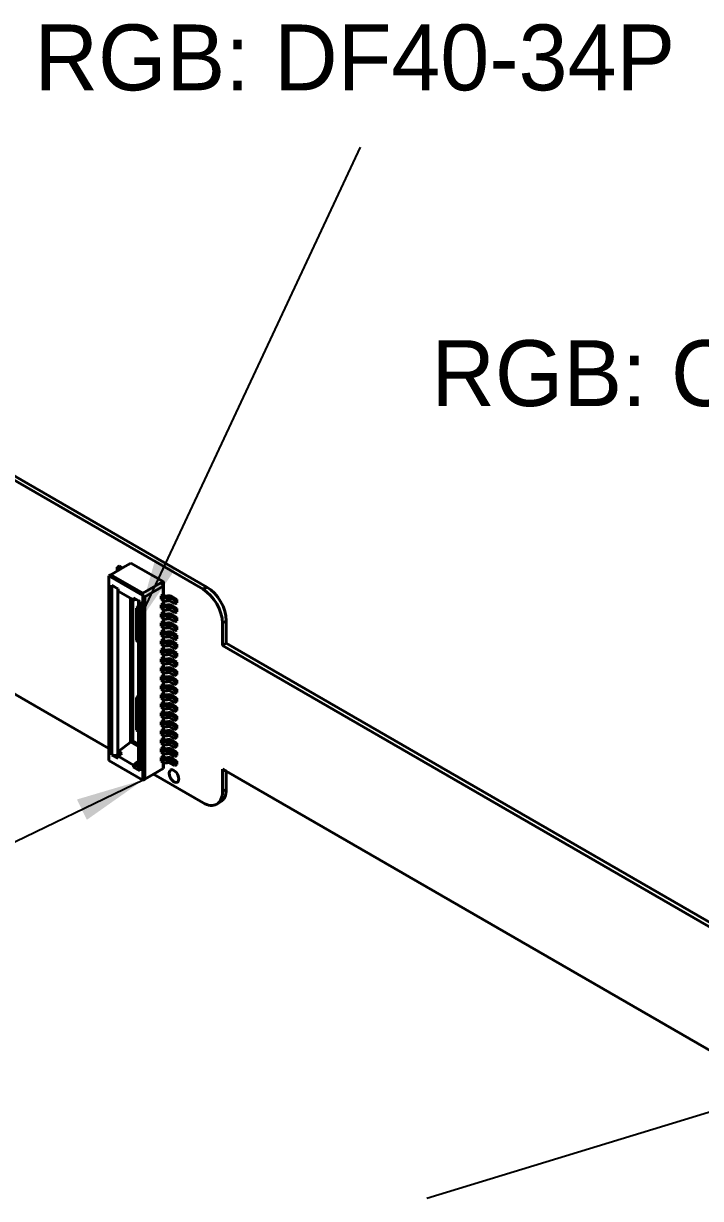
# Model space of a CAD drawing. Header units: millimetres. Extents: x 15 to 292, y 5 to 205.
# Drawn here: x 82.42 to 107.03, y 33.6 to 76.29 of the extents above; entities that cross this region are included whole.
import ezdxf

# ---------------------------------------------------------------- set-up
doc = ezdxf.new("R2010")
doc.units = ezdxf.units.MM
doc.layers.add('Annotations', color=7, linetype='Continuous')
doc.layers.add('Geometries', color=7, linetype='Continuous')
doc.dimstyles.new('ISO-25', dxfattribs={"dimtxt": 2.5, "dimasz": 2.5, "dimexe": 1.25, "dimexo": 0.625, "dimtad": 1, "dimtxsty": 'Standard', "dimcen": 2.5, "dimadec": 0, "dimazin": 0, "dimtfac": 1, "dimtmove": 0, "dimatfit": 3, "dimfxl": 1, "dimarcsym": 0})

msp = doc.modelspace()

# ---------------------------------------------------------------- linework, layer by layer
at = {"layer": 'Geometries', "linetype": 'Continuous', "lineweight": 40}
for p, q in [((76.217, 63.081), (88.945, 55.733)), ((76.217, 63.081), (88.945, 55.733)), ((76.358, 63.163), (89.086, 55.814)), ((76.358, 63.163), (89.086, 55.814)), ((85.842, 56.406), (85.591, 56.261)), ((85.895, 56.58), (85.824, 56.539)), ((85.824, 56.416), (85.824, 56.539)), ((85.824, 56.539), (85.948, 56.467)), ((85.842, 56.406), (85.824, 56.416)), ((85.948, 56.467), (85.842, 56.406)), ((86.019, 56.508), (85.895, 56.58)), ((86.019, 56.508), (85.948, 56.467)), ((86.326, 56.686), (86.019, 56.508)), ((86.326, 56.686), (87.493, 56.012)), ((85.591, 56.261), (85.52, 56.22)), ((85.52, 56.22), (85.52, 49.953)), ((85.52, 56.22), (86.758, 55.506)), ((86.758, 55.588), (85.591, 56.261)), ((87.493, 56.012), (86.758, 55.588)), ((87.437, 55.947), (87.507, 55.988)), ((87.493, 55.849), (87.437, 55.947)), ((87.507, 55.988), (87.493, 56.012)), ((87.507, 55.526), (87.507, 55.988)), ((85.633, 55.877), (85.633, 49.721)), ((85.633, 55.877), (85.846, 55.755)), ((85.846, 55.755), (85.846, 49.721)), ((85.846, 55.755), (85.856, 55.749)), ((85.856, 55.667), (85.856, 55.749)), ((85.856, 55.667), (86.305, 55.408)), ((86.758, 55.588), (86.758, 55.506)), ((86.828, 55.465), (87.493, 55.849)), ((87.493, 55.535), (87.422, 55.494)), ((87.493, 55.849), (87.493, 55.535)), ((87.493, 55.535), (87.507, 55.526)), ((87.507, 55.526), (87.564, 55.494)), ((88.945, 55.733), (89.086, 55.814)), ((88.945, 55.733), (89.086, 55.814)), ((76.358, 55.243), (85.52, 49.953)), ((76.358, 55.243), (85.52, 49.953)), ((86.305, 55.408), (86.305, 50.182)), ((86.305, 55.408), (86.39, 55.359)), ((86.39, 55.359), (86.39, 50.232)), ((86.39, 55.359), (86.422, 55.341)), ((86.422, 55.422), (86.422, 55.341)), ((86.422, 55.422), (86.507, 55.373)), ((86.507, 55.373), (86.422, 55.341)), ((86.507, 55.373), (86.601, 55.319)), ((86.599, 55.081), (86.528, 55.04)), ((86.581, 55.073), (86.581, 55.097)), ((86.601, 55.319), (86.645, 55.294)), ((86.601, 55.319), (86.601, 55.142)), ((86.601, 55.142), (86.601, 55.082)), ((86.601, 55.082), (86.601, 55.081)), ((86.601, 55.081), (86.601, 54.992)), ((86.645, 49.137), (86.645, 55.294)), ((86.758, 55.506), (86.758, 48.794)), ((86.758, 55.506), (86.828, 55.465)), ((86.828, 48.835), (86.828, 55.465)), ((87.493, 55.453), (87.422, 55.494)), ((87.422, 55.371), (87.422, 55.494)), ((87.422, 55.371), (87.493, 55.33)), ((87.493, 55.208), (87.422, 55.167)), ((87.493, 55.126), (87.422, 55.167)), ((87.422, 55.045), (87.422, 55.167)), ((87.493, 55.453), (87.493, 55.33)), ((87.493, 55.33), (87.493, 55.208)), ((87.493, 55.208), (87.507, 55.2)), ((87.493, 55.126), (87.493, 55.004)), ((87.507, 55.2), (87.507, 55.323)), ((87.507, 55.2), (87.564, 55.167)), ((87.614, 55.487), (87.662, 55.495)), ((87.614, 55.16), (87.662, 55.168)), ((87.691, 55.44), (87.643, 55.431)), ((87.643, 55.431), (87.643, 55.309)), ((87.643, 55.309), (87.691, 55.317)), ((87.691, 55.113), (87.643, 55.105)), ((87.643, 55.105), (87.643, 54.982)), ((87.691, 55.44), (87.691, 55.317)), ((87.691, 55.113), (87.691, 54.991)), ((87.741, 55.432), (87.741, 55.31)), ((87.924, 55.326), (87.741, 55.432)), ((87.741, 55.31), (87.924, 55.204)), ((87.741, 55.106), (87.741, 54.983)), ((87.924, 55), (87.741, 55.106)), ((87.811, 55.473), (87.995, 55.367)), ((87.811, 55.147), (87.995, 55.041)), ((87.995, 55.367), (87.924, 55.326)), ((87.924, 55.204), (87.924, 55.326)), ((87.924, 55.204), (87.995, 55.245)), ((87.995, 55.367), (87.995, 55.245)), ((86.581, 55.073), (86.528, 55.042)), ((86.528, 55.04), (86.528, 55.042)), ((86.528, 55.019), (86.528, 55.04)), ((86.528, 54.947), (86.528, 55.019)), ((86.528, 54.947), (86.528, 53.868)), ((86.591, 55.079), (86.581, 55.073)), ((86.601, 54.992), (86.601, 54.908)), ((86.601, 54.908), (86.601, 53.824)), ((87.422, 55.045), (87.493, 55.004)), ((87.493, 54.881), (87.422, 54.841)), ((87.493, 54.8), (87.422, 54.841)), ((87.422, 54.718), (87.422, 54.841)), ((87.422, 54.718), (87.493, 54.677)), ((87.493, 55.004), (87.493, 54.881)), ((87.493, 54.881), (87.507, 54.873)), ((87.493, 54.8), (87.493, 54.677)), ((87.493, 54.677), (87.493, 54.555)), ((87.507, 54.873), (87.507, 54.997)), ((87.507, 54.873), (87.564, 54.841)), ((87.507, 54.547), (87.507, 54.67)), ((87.614, 54.833), (87.662, 54.842)), ((87.643, 54.982), (87.691, 54.991)), ((87.691, 54.786), (87.643, 54.778)), ((87.643, 54.778), (87.643, 54.656)), ((87.643, 54.656), (87.691, 54.664)), ((87.691, 54.786), (87.691, 54.664)), ((87.741, 54.983), (87.924, 54.877)), ((87.741, 54.779), (87.741, 54.657)), ((87.924, 54.673), (87.741, 54.779)), ((87.741, 54.657), (87.924, 54.551)), ((87.811, 54.82), (87.995, 54.714)), ((87.995, 55.041), (87.924, 55)), ((87.924, 54.877), (87.924, 55)), ((87.924, 54.877), (87.995, 54.918)), ((87.995, 54.714), (87.924, 54.673)), ((87.924, 54.551), (87.924, 54.673)), ((87.995, 55.041), (87.995, 54.918)), ((87.995, 54.714), (87.995, 54.591)), ((87.493, 54.555), (87.422, 54.514)), ((87.493, 54.473), (87.422, 54.514)), ((87.422, 54.391), (87.422, 54.514)), ((87.422, 54.391), (87.493, 54.351)), ((87.493, 54.228), (87.422, 54.187)), ((87.493, 54.555), (87.507, 54.547)), ((87.493, 54.473), (87.493, 54.351)), ((87.493, 54.351), (87.493, 54.228)), ((87.493, 54.228), (87.507, 54.22)), ((87.507, 54.547), (87.564, 54.514)), ((87.507, 54.22), (87.507, 54.343)), ((87.614, 54.507), (87.662, 54.515)), ((87.691, 54.46), (87.643, 54.451)), ((87.643, 54.451), (87.643, 54.329)), ((87.643, 54.329), (87.691, 54.337)), ((87.691, 54.46), (87.691, 54.337)), ((87.741, 54.453), (87.741, 54.33)), ((87.924, 54.347), (87.741, 54.453)), ((87.741, 54.33), (87.924, 54.224)), ((87.811, 54.493), (87.995, 54.387)), ((87.924, 54.551), (87.995, 54.591)), ((87.995, 54.387), (87.924, 54.347)), ((87.924, 54.224), (87.924, 54.347)), ((87.924, 54.224), (87.995, 54.265)), ((87.995, 54.387), (87.995, 54.265)), ((89.793, 54.589), (89.652, 54.508)), ((89.793, 54.589), (89.652, 54.508)), ((89.652, 53.691), (89.652, 54.508)), ((89.652, 53.691), (89.652, 54.508)), ((89.793, 54.589), (89.793, 53.773)), ((89.793, 54.589), (89.793, 53.773)), ((86.57, 53.838), (86.601, 53.821)), ((86.601, 53.824), (86.601, 53.821)), ((86.601, 53.821), (86.601, 51.888)), ((87.493, 54.146), (87.422, 54.187)), ((87.422, 54.065), (87.422, 54.187)), ((87.422, 54.065), (87.493, 54.024)), ((87.493, 53.902), (87.422, 53.861)), ((87.422, 53.738), (87.422, 53.861)), ((87.493, 53.82), (87.422, 53.861)), ((87.493, 54.146), (87.493, 54.024)), ((87.493, 54.024), (87.493, 53.902)), ((87.493, 53.902), (87.507, 53.893)), ((87.493, 53.82), (87.493, 53.697)), ((87.507, 54.22), (87.564, 54.187)), ((87.507, 53.893), (87.507, 54.017)), ((87.507, 53.893), (87.564, 53.861)), ((87.614, 54.18), (87.662, 54.189)), ((87.614, 53.854), (87.662, 53.862)), ((87.691, 54.133), (87.643, 54.125)), ((87.643, 54.125), (87.643, 54.002)), ((87.643, 54.002), (87.691, 54.011)), ((87.691, 53.807), (87.643, 53.798)), ((87.691, 54.133), (87.691, 54.011)), ((87.691, 53.807), (87.691, 53.684)), ((87.741, 54.126), (87.741, 54.004)), ((87.924, 54.02), (87.741, 54.126)), ((87.741, 54.004), (87.924, 53.897)), ((87.741, 53.799), (87.741, 53.677)), ((87.924, 53.693), (87.741, 53.799)), ((87.811, 54.167), (87.995, 54.061)), ((87.811, 53.84), (87.995, 53.734)), ((87.995, 54.061), (87.924, 54.02)), ((87.924, 53.897), (87.924, 54.02)), ((87.924, 53.897), (87.995, 53.938)), ((87.995, 54.061), (87.995, 53.938)), ((87.422, 53.738), (87.493, 53.697)), ((87.493, 53.575), (87.422, 53.534)), ((87.422, 53.412), (87.422, 53.534)), ((87.493, 53.493), (87.422, 53.534)), ((87.422, 53.412), (87.493, 53.371)), ((87.493, 53.697), (87.493, 53.575)), ((87.493, 53.575), (87.507, 53.567)), ((87.493, 53.493), (87.493, 53.371)), ((87.507, 53.567), (87.507, 53.69)), ((87.507, 53.567), (87.564, 53.534)), ((87.614, 53.527), (87.662, 53.535)), ((87.643, 53.798), (87.643, 53.676)), ((87.643, 53.676), (87.691, 53.684)), ((87.691, 53.48), (87.643, 53.472)), ((87.643, 53.472), (87.643, 53.349)), ((87.691, 53.48), (87.691, 53.358)), ((87.741, 53.677), (87.924, 53.571)), ((87.741, 53.473), (87.741, 53.35)), ((87.924, 53.367), (87.741, 53.473)), ((87.811, 53.514), (87.995, 53.408)), ((87.995, 53.734), (87.924, 53.693)), ((87.924, 53.571), (87.924, 53.693)), ((87.924, 53.571), (87.995, 53.612)), ((87.995, 53.408), (87.924, 53.367)), ((87.995, 53.734), (87.995, 53.612)), ((87.995, 53.408), (87.995, 53.285)), ((89.652, 53.691), (89.793, 53.773)), ((89.652, 53.691), (89.793, 53.773)), ((118.29, 37.157), (89.652, 53.691)), ((118.29, 37.157), (89.652, 53.691)), ((89.793, 53.773), (118.431, 37.239)), ((89.793, 53.773), (118.431, 37.239)), ((87.493, 53.248), (87.422, 53.208)), ((87.493, 53.167), (87.422, 53.208)), ((87.422, 53.085), (87.422, 53.208)), ((87.422, 53.085), (87.493, 53.044)), ((87.493, 53.371), (87.493, 53.248)), ((87.493, 53.248), (87.507, 53.24)), ((87.493, 53.167), (87.493, 53.044)), ((87.493, 53.044), (87.493, 52.922)), ((87.507, 53.24), (87.507, 53.364)), ((87.507, 53.24), (87.564, 53.208)), ((87.507, 52.914), (87.507, 53.037)), ((87.614, 53.2), (87.662, 53.209)), ((87.643, 53.349), (87.691, 53.358)), ((87.691, 53.153), (87.643, 53.145)), ((87.643, 53.145), (87.643, 53.023)), ((87.643, 53.023), (87.691, 53.031)), ((87.691, 53.153), (87.691, 53.031)), ((87.741, 53.35), (87.924, 53.244)), ((87.741, 53.146), (87.741, 53.024)), ((87.924, 53.04), (87.741, 53.146)), ((87.741, 53.024), (87.924, 52.918)), ((87.811, 53.187), (87.995, 53.081)), ((87.924, 53.244), (87.924, 53.367)), ((87.924, 53.244), (87.995, 53.285)), ((87.995, 53.081), (87.924, 53.04)), ((87.924, 52.918), (87.924, 53.04)), ((87.924, 52.918), (87.995, 52.958)), ((87.995, 53.081), (87.995, 52.958)), ((87.493, 52.922), (87.422, 52.881)), ((87.493, 52.84), (87.422, 52.881)), ((87.422, 52.758), (87.422, 52.881)), ((87.422, 52.758), (87.493, 52.718)), ((87.493, 52.595), (87.422, 52.554)), ((87.493, 52.513), (87.422, 52.554)), ((87.422, 52.432), (87.422, 52.554)), ((87.493, 52.922), (87.507, 52.914)), ((87.493, 52.84), (87.493, 52.718)), ((87.493, 52.718), (87.493, 52.595)), ((87.493, 52.595), (87.507, 52.587)), ((87.507, 52.914), (87.564, 52.881)), ((87.507, 52.587), (87.507, 52.71)), ((87.507, 52.587), (87.564, 52.554)), ((87.614, 52.874), (87.662, 52.882)), ((87.614, 52.547), (87.662, 52.556)), ((87.691, 52.827), (87.643, 52.818)), ((87.643, 52.818), (87.643, 52.696)), ((87.643, 52.696), (87.691, 52.704)), ((87.691, 52.827), (87.691, 52.704)), ((87.741, 52.82), (87.741, 52.697)), ((87.924, 52.714), (87.741, 52.82)), ((87.741, 52.697), (87.924, 52.591)), ((87.811, 52.861), (87.995, 52.754)), ((87.811, 52.534), (87.995, 52.428)), ((87.995, 52.754), (87.924, 52.714)), ((87.924, 52.591), (87.924, 52.714)), ((87.924, 52.591), (87.995, 52.632)), ((87.995, 52.754), (87.995, 52.632)), ((87.422, 52.432), (87.493, 52.391)), ((87.493, 52.269), (87.422, 52.228)), ((87.493, 52.187), (87.422, 52.228)), ((87.422, 52.105), (87.422, 52.228)), ((87.422, 52.105), (87.493, 52.064)), ((87.493, 52.513), (87.493, 52.391)), ((87.493, 52.391), (87.493, 52.269)), ((87.493, 52.269), (87.507, 52.26)), ((87.493, 52.187), (87.493, 52.064)), ((87.507, 52.26), (87.507, 52.384)), ((87.507, 52.26), (87.564, 52.228)), ((87.614, 52.221), (87.662, 52.229)), ((87.691, 52.5), (87.643, 52.492)), ((87.643, 52.492), (87.643, 52.369)), ((87.643, 52.369), (87.691, 52.378)), ((87.691, 52.174), (87.643, 52.165)), ((87.643, 52.165), (87.643, 52.043)), ((87.691, 52.5), (87.691, 52.378)), ((87.691, 52.174), (87.691, 52.051)), ((87.924, 52.387), (87.741, 52.493)), ((87.741, 52.493), (87.741, 52.371)), ((87.741, 52.371), (87.924, 52.264)), ((87.741, 52.166), (87.741, 52.044)), ((87.924, 52.06), (87.741, 52.166)), ((87.811, 52.207), (87.995, 52.101)), ((87.995, 52.428), (87.924, 52.387)), ((87.924, 52.264), (87.924, 52.387)), ((87.924, 52.264), (87.995, 52.305)), ((87.995, 52.101), (87.924, 52.06)), ((87.995, 52.428), (87.995, 52.305)), ((87.995, 52.101), (87.995, 51.979)), ((86.599, 51.827), (86.528, 51.787)), ((86.581, 51.819), (86.528, 51.788)), ((86.528, 51.787), (86.528, 51.765)), ((86.528, 51.694), (86.528, 51.765)), ((86.528, 51.694), (86.528, 50.615)), ((86.581, 51.843), (86.581, 51.819)), ((86.591, 51.825), (86.581, 51.819)), ((86.601, 51.888), (86.601, 51.829)), ((86.601, 51.829), (86.601, 51.827)), ((86.601, 51.827), (86.601, 51.739)), ((86.601, 51.739), (86.601, 51.654)), ((87.493, 51.942), (87.422, 51.901)), ((87.493, 51.86), (87.422, 51.901)), ((87.422, 51.779), (87.422, 51.901)), ((87.422, 51.779), (87.493, 51.738)), ((87.493, 52.064), (87.493, 51.942)), ((87.493, 51.942), (87.507, 51.934)), ((87.493, 51.86), (87.493, 51.738)), ((87.493, 51.738), (87.493, 51.615)), ((87.507, 51.934), (87.507, 52.057)), ((87.507, 51.934), (87.564, 51.901)), ((87.507, 51.607), (87.507, 51.731)), ((87.614, 51.894), (87.662, 51.902)), ((87.643, 52.043), (87.691, 52.051)), ((87.691, 51.847), (87.643, 51.839)), ((87.643, 51.839), (87.643, 51.716)), ((87.643, 51.716), (87.691, 51.725)), ((87.691, 51.847), (87.691, 51.725)), ((87.741, 52.044), (87.924, 51.938)), ((87.741, 51.84), (87.741, 51.717)), ((87.924, 51.734), (87.741, 51.84)), ((87.741, 51.717), (87.924, 51.611)), ((87.811, 51.881), (87.995, 51.775)), ((87.924, 51.938), (87.924, 52.06)), ((87.924, 51.938), (87.995, 51.979)), ((87.995, 51.775), (87.924, 51.734)), ((87.924, 51.611), (87.924, 51.734)), ((87.995, 51.775), (87.995, 51.652)), ((86.601, 51.654), (86.601, 50.57)), ((87.493, 51.615), (87.422, 51.575)), ((87.493, 51.534), (87.422, 51.575)), ((87.422, 51.452), (87.422, 51.575)), ((87.422, 51.452), (87.493, 51.411)), ((87.493, 51.289), (87.422, 51.248)), ((87.493, 51.207), (87.422, 51.248)), ((87.422, 51.125), (87.422, 51.248)), ((87.493, 51.615), (87.507, 51.607)), ((87.493, 51.534), (87.493, 51.411)), ((87.493, 51.411), (87.493, 51.289)), ((87.493, 51.289), (87.507, 51.281)), ((87.507, 51.607), (87.564, 51.575)), ((87.507, 51.281), (87.507, 51.404)), ((87.507, 51.281), (87.564, 51.248)), ((87.614, 51.567), (87.662, 51.576)), ((87.614, 51.241), (87.662, 51.249)), ((87.691, 51.52), (87.643, 51.512)), ((87.643, 51.512), (87.643, 51.39)), ((87.643, 51.39), (87.691, 51.398)), ((87.691, 51.52), (87.691, 51.398)), ((87.741, 51.513), (87.741, 51.391)), ((87.924, 51.407), (87.741, 51.513)), ((87.741, 51.391), (87.924, 51.285)), ((87.811, 51.554), (87.995, 51.448)), ((87.924, 51.611), (87.995, 51.652)), ((87.995, 51.448), (87.924, 51.407)), ((87.924, 51.285), (87.924, 51.407)), ((87.924, 51.285), (87.995, 51.325)), ((87.995, 51.448), (87.995, 51.325)), ((87.422, 51.125), (87.493, 51.085)), ((87.493, 50.962), (87.422, 50.921)), ((87.493, 50.881), (87.422, 50.921)), ((87.422, 50.799), (87.422, 50.921)), ((87.493, 51.207), (87.493, 51.085)), ((87.493, 51.085), (87.493, 50.962)), ((87.493, 50.962), (87.507, 50.954)), ((87.493, 50.881), (87.493, 50.758)), ((87.507, 50.954), (87.507, 51.077)), ((87.507, 50.954), (87.564, 50.921)), ((87.614, 50.914), (87.662, 50.923)), ((87.691, 51.194), (87.643, 51.185)), ((87.643, 51.185), (87.643, 51.063)), ((87.643, 51.063), (87.691, 51.071)), ((87.691, 50.867), (87.643, 50.859)), ((87.643, 50.859), (87.643, 50.736)), ((87.691, 51.194), (87.691, 51.071)), ((87.691, 50.867), (87.691, 50.745)), ((87.741, 51.187), (87.741, 51.064)), ((87.924, 51.081), (87.741, 51.187)), ((87.741, 51.064), (87.924, 50.958)), ((87.741, 50.86), (87.741, 50.738)), ((87.924, 50.754), (87.741, 50.86)), ((87.811, 51.228), (87.995, 51.121)), ((87.811, 50.901), (87.995, 50.795)), ((87.995, 51.121), (87.924, 51.081)), ((87.924, 50.958), (87.924, 51.081)), ((87.924, 50.958), (87.995, 50.999)), ((87.995, 51.121), (87.995, 50.999)), ((86.57, 50.585), (86.601, 50.567)), ((86.601, 50.57), (86.601, 50.567)), ((86.601, 50.567), (86.601, 50.11)), ((87.422, 50.799), (87.493, 50.758)), ((87.493, 50.636), (87.422, 50.595)), ((87.493, 50.554), (87.422, 50.595)), ((87.422, 50.472), (87.422, 50.595)), ((87.422, 50.472), (87.493, 50.431)), ((87.493, 50.758), (87.493, 50.636)), ((87.493, 50.636), (87.507, 50.627)), ((87.493, 50.554), (87.493, 50.431)), ((87.493, 50.431), (87.493, 50.309)), ((87.507, 50.627), (87.507, 50.751)), ((87.507, 50.627), (87.564, 50.595)), ((87.507, 50.301), (87.507, 50.424)), ((87.614, 50.588), (87.662, 50.596)), ((87.643, 50.736), (87.691, 50.745)), ((87.691, 50.541), (87.643, 50.532)), ((87.643, 50.532), (87.643, 50.41)), ((87.643, 50.41), (87.691, 50.418)), ((87.691, 50.541), (87.691, 50.418)), ((87.741, 50.738), (87.924, 50.631)), ((87.741, 50.533), (87.741, 50.411)), ((87.924, 50.427), (87.741, 50.533)), ((87.741, 50.411), (87.924, 50.305)), ((87.811, 50.574), (87.995, 50.468)), ((87.995, 50.795), (87.924, 50.754)), ((87.924, 50.631), (87.924, 50.754)), ((87.924, 50.631), (87.995, 50.672)), ((87.995, 50.468), (87.924, 50.427)), ((87.924, 50.305), (87.924, 50.427)), ((87.995, 50.795), (87.995, 50.672)), ((87.995, 50.468), (87.995, 50.346)), ((86.305, 50.182), (85.881, 49.852)), ((86.39, 50.232), (86.313, 50.187)), ((86.601, 50.021), (86.313, 50.187)), ((86.601, 50.11), (86.39, 50.232)), ((86.601, 50.11), (86.601, 50.021)), ((86.601, 50.021), (86.601, 49.436)), ((87.493, 50.309), (87.422, 50.268)), ((87.493, 50.227), (87.422, 50.268)), ((87.422, 50.146), (87.422, 50.268)), ((87.422, 50.146), (87.493, 50.105)), ((87.493, 49.982), (87.422, 49.942)), ((87.493, 50.309), (87.507, 50.301)), ((87.493, 50.227), (87.493, 50.105)), ((87.493, 50.105), (87.493, 49.982)), ((87.493, 49.982), (87.507, 49.974)), ((87.507, 50.301), (87.564, 50.268)), ((87.507, 49.974), (87.507, 50.098)), ((87.507, 49.974), (87.564, 49.942)), ((87.614, 50.261), (87.662, 50.269)), ((87.691, 50.214), (87.643, 50.206)), ((87.643, 50.206), (87.643, 50.083)), ((87.643, 50.083), (87.691, 50.092)), ((87.691, 50.214), (87.691, 50.092)), ((87.741, 50.207), (87.741, 50.084)), ((87.924, 50.101), (87.741, 50.207)), ((87.741, 50.084), (87.924, 49.978)), ((87.811, 50.248), (87.995, 50.142)), ((87.924, 50.305), (87.995, 50.346)), ((87.995, 50.142), (87.924, 50.101)), ((87.924, 49.978), (87.924, 50.101)), ((87.924, 49.978), (87.995, 50.019)), ((87.995, 50.142), (87.995, 50.019)), ((85.52, 49.953), (85.52, 49.509)), ((85.856, 49.592), (85.633, 49.721)), ((85.846, 49.721), (85.881, 49.741)), ((85.916, 49.721), (85.856, 49.674)), ((86.422, 49.348), (85.856, 49.674)), ((85.856, 49.674), (85.856, 49.592)), ((85.998, 49.784), (85.881, 49.852)), ((85.881, 49.741), (85.881, 49.852)), ((85.916, 49.721), (85.881, 49.741)), ((85.998, 49.784), (85.916, 49.721)), ((87.422, 49.819), (87.422, 49.942)), ((87.493, 49.901), (87.422, 49.942)), ((87.422, 49.819), (87.493, 49.778)), ((87.493, 49.656), (87.422, 49.615)), ((87.493, 49.574), (87.422, 49.615)), ((87.422, 49.492), (87.422, 49.615)), ((87.493, 49.901), (87.493, 49.778)), ((87.493, 49.778), (87.493, 49.656)), ((87.493, 49.656), (87.507, 49.648)), ((87.493, 49.574), (87.493, 49.452)), ((87.507, 49.648), (87.507, 49.771)), ((87.507, 49.648), (87.564, 49.615)), ((87.614, 49.934), (87.662, 49.943)), ((87.614, 49.608), (87.662, 49.616)), ((87.691, 49.887), (87.643, 49.879)), ((87.643, 49.879), (87.643, 49.757)), ((87.643, 49.757), (87.691, 49.765)), ((87.691, 49.561), (87.643, 49.552)), ((87.643, 49.552), (87.643, 49.43)), ((87.691, 49.887), (87.691, 49.765)), ((87.691, 49.561), (87.691, 49.438)), ((87.741, 49.88), (87.741, 49.758)), ((87.924, 49.774), (87.741, 49.88)), ((87.741, 49.758), (87.924, 49.652)), ((87.741, 49.554), (87.741, 49.431)), ((87.924, 49.448), (87.741, 49.554)), ((87.811, 49.921), (87.995, 49.815)), ((87.811, 49.595), (87.995, 49.488)), ((87.995, 49.815), (87.924, 49.774)), ((87.924, 49.652), (87.924, 49.774)), ((87.924, 49.652), (87.995, 49.692)), ((87.995, 49.815), (87.995, 49.692)), ((86.758, 48.794), (85.52, 49.509)), ((86.563, 49.458), (86.422, 49.348)), ((86.422, 49.266), (86.563, 49.348)), ((86.422, 49.348), (86.422, 49.266)), ((86.422, 49.266), (86.645, 49.137)), ((86.563, 49.458), (86.601, 49.436)), ((86.563, 49.348), (86.563, 49.458)), ((86.601, 49.326), (86.563, 49.348)), ((86.601, 49.436), (86.601, 49.326)), ((86.601, 49.326), (86.601, 49.199)), ((87.493, 49.219), (87.142, 49.016)), ((87.422, 49.492), (87.493, 49.452)), ((87.493, 49.452), (87.493, 49.219)), ((87.507, 49.227), (87.493, 49.219)), ((87.507, 49.227), (87.507, 49.444)), ((87.643, 49.43), (87.691, 49.438)), ((87.741, 49.431), (87.924, 49.325)), ((87.763, 49.161), (87.806, 49.186)), ((87.995, 49.488), (87.924, 49.448)), ((87.924, 49.325), (87.924, 49.448)), ((87.924, 49.325), (87.995, 49.366)), ((87.995, 49.488), (87.995, 49.366)), ((89.652, 48.384), (89.652, 49.201)), ((89.652, 49.201), (89.793, 49.119)), ((89.652, 48.384), (89.652, 49.201)), ((89.652, 49.201), (89.793, 49.119)), ((89.793, 48.466), (89.793, 49.119)), ((89.793, 49.119), (114.452, 34.882)), ((89.793, 48.466), (89.793, 49.119)), ((89.793, 49.119), (114.452, 34.882)), ((86.828, 48.835), (86.758, 48.794)), ((87.142, 49.016), (86.828, 48.835)), ((87.142, 49.016), (88.945, 47.976)), ((87.142, 49.016), (88.945, 47.976)), ((88.013, 48.728), (88.056, 48.753)), ((89.652, 48.384), (89.793, 48.466)), ((89.652, 48.384), (89.793, 48.466)), ((89.445, 47.926), (89.586, 48.008)), ((89.445, 47.926), (89.586, 48.008))]:
    msp.add_line(p, q, dxfattribs=at)
at = {"layer": 'Geometries', "linetype": 'Continuous', "lineweight": 40, "flags": 128}
for points in [[(86.595, 55.081), (86.594, 55.081), (86.594, 55.08), (86.592, 55.08), (86.591, 55.079)], [(86.597, 55.084), (86.596, 55.084), (86.596, 55.084), (86.596, 55.083), (86.596, 55.083), (86.595, 55.082), (86.595, 55.081)], [(86.528, 51.788), (86.528, 51.788), (86.528, 51.788), (86.528, 51.788), (86.528, 51.787)], [(86.595, 51.828), (86.594, 51.827), (86.594, 51.827), (86.592, 51.826), (86.591, 51.825)], [(86.597, 51.83), (86.596, 51.83), (86.596, 51.83), (86.596, 51.829), (86.596, 51.829), (86.595, 51.828), (86.595, 51.828)]]:
    msp.add_lwpolyline(points, dxfattribs=at)
at = {"layer": 'Geometries', "linetype": 'Continuous', "lineweight": 40}
for centre, major_axis, ratio, start_param, end_param in [((88.945, 54.916), (0.5, -0.866), 0.57735, 0.785398, 2.356194), ((88.945, 54.916), (0.5, -0.866), 0.57735, 0.785398, 2.356194), ((89.086, 54.998), (-0.5, 0.866), 0.57735, 3.926991, 5.497787), ((89.086, 54.998), (-0.5, 0.866), 0.57735, 3.926991, 5.497787), ((86.652, 55.056), (-0.05, 0.0866), 0.57735, 0.020309, 0.785398), ((86.546, 55.076), (-0.05, 0), 0.57735, 3.319832, 3.926991), ((86.616, 55.036), (-0.025, 0.0433), 0.57735, 6.021386, 6.283185), ((86.581, 55.127), (-0.0044, 0.0498), 0.788675, 3.492472, 3.550712), ((86.712, 54.789), (-0.16, 0.277), 0.57735, 6.011068, 6.021386), ((87.599, 55.514), (-0.15, 0), 0.57735, 0.785398, 1.866237), ((87.599, 55.392), (-0.15, 0), 0.57735, 0.785398, 0.911165), ((87.599, 55.188), (-0.15, 0), 0.57735, 0.785398, 1.866237), ((87.599, 55.392), (-0.15, 0), 0.57735, 0.911165, 1.866237), ((87.599, 55.514), (-0.05, 0), 0.57735, 0.785398, 1.866237), ((87.599, 55.188), (-0.05, 0), 0.57735, 0.785398, 1.866237), ((87.705, 55.412), (-0.15, 0), 0.57735, 3.926991, 5.00783), ((87.705, 55.085), (-0.15, 0), 0.57735, 3.926991, 5.00783), ((87.705, 55.412), (-0.05, 0), 0.57735, 3.926991, 5.00783), ((87.705, 55.29), (-0.05, 0), 0.57735, 3.926991, 5.00783), ((87.705, 55.085), (-0.05, 0), 0.57735, 3.926991, 5.00783), ((86.606, 54.728), (0.16, -0.277), 0.57735, 2.378484, 2.707102), ((86.57, 54.708), (0.135, -0.234), 0.57735, 2.19675, 2.580288), ((87.599, 55.065), (-0.15, 0), 0.57735, 0.785398, 0.911165), ((87.599, 54.861), (-0.15, 0), 0.57735, 0.785398, 1.866237), ((87.599, 54.738), (-0.15, 0), 0.57735, 0.785398, 0.911165), ((87.599, 55.065), (-0.15, 0), 0.57735, 0.911165, 1.866237), ((87.599, 54.738), (-0.15, 0), 0.57735, 0.911165, 1.866237), ((87.599, 54.861), (-0.05, 0), 0.57735, 0.785398, 1.866237), ((87.705, 54.759), (-0.15, 0), 0.57735, 3.926991, 5.00783), ((87.705, 54.963), (-0.05, 0), 0.57735, 3.926991, 5.00783), ((87.705, 54.759), (-0.05, 0), 0.57735, 3.926991, 5.00783), ((87.705, 54.636), (-0.05, 0), 0.57735, 3.926991, 5.00783), ((87.599, 54.534), (-0.15, 0), 0.57735, 0.785398, 1.866237), ((87.599, 54.412), (-0.15, 0), 0.57735, 0.785398, 0.911165), ((87.599, 54.412), (-0.15, 0), 0.57735, 0.911165, 1.866237), ((87.599, 54.534), (-0.05, 0), 0.57735, 0.785398, 1.866237), ((87.705, 54.432), (-0.15, 0), 0.57735, 3.926991, 5.00783), ((87.705, 54.432), (-0.05, 0), 0.57735, 3.926991, 5.00783), ((87.705, 54.31), (-0.05, 0), 0.57735, 3.926991, 5.00783), ((86.57, 54.059), (0.135, -0.234), 0.57735, 5.273694, 5.497787), ((86.57, 54.059), (0.135, -0.234), 0.57735, 5.497787, 5.657232), ((87.599, 54.208), (-0.15, 0), 0.57735, 0.785398, 1.866237), ((87.599, 54.085), (-0.15, 0), 0.57735, 0.785398, 0.911165), ((87.599, 53.881), (-0.15, 0), 0.57735, 0.785398, 1.866237), ((87.599, 54.085), (-0.15, 0), 0.57735, 0.911165, 1.866237), ((87.599, 54.208), (-0.05, 0), 0.57735, 0.785398, 1.866237), ((87.599, 53.881), (-0.05, 0), 0.57735, 0.785398, 1.866237), ((87.705, 54.106), (-0.15, 0), 0.57735, 3.926991, 5.00783), ((87.705, 53.779), (-0.15, 0), 0.57735, 3.926991, 5.00783), ((87.705, 54.106), (-0.05, 0), 0.57735, 3.926991, 5.00783), ((87.705, 53.983), (-0.05, 0), 0.57735, 3.926991, 5.00783), ((87.705, 53.779), (-0.05, 0), 0.57735, 3.926991, 5.00783), ((87.599, 53.759), (-0.15, 0), 0.57735, 0.785398, 0.911165), ((87.599, 53.555), (-0.15, 0), 0.57735, 0.785398, 1.866237), ((87.599, 53.759), (-0.15, 0), 0.57735, 0.911165, 1.866237), ((87.599, 53.555), (-0.05, 0), 0.57735, 0.785398, 1.866237), ((87.705, 53.452), (-0.15, 0), 0.57735, 3.926991, 5.00783), ((87.705, 53.657), (-0.05, 0), 0.57735, 3.926991, 5.00783), ((87.705, 53.452), (-0.05, 0), 0.57735, 3.926991, 5.00783), ((87.599, 53.432), (-0.15, 0), 0.57735, 0.785398, 0.911165), ((87.599, 53.228), (-0.15, 0), 0.57735, 0.785398, 1.866237), ((87.599, 53.105), (-0.15, 0), 0.57735, 0.785398, 0.911165), ((87.599, 53.432), (-0.15, 0), 0.57735, 0.911165, 1.866237), ((87.599, 53.105), (-0.15, 0), 0.57735, 0.911165, 1.866237), ((87.599, 53.228), (-0.05, 0), 0.57735, 0.785398, 1.866237), ((87.705, 53.126), (-0.15, 0), 0.57735, 3.926991, 5.00783), ((87.705, 53.33), (-0.05, 0), 0.57735, 3.926991, 5.00783), ((87.705, 53.126), (-0.05, 0), 0.57735, 3.926991, 5.00783), ((87.705, 53.003), (-0.05, 0), 0.57735, 3.926991, 5.00783), ((87.599, 52.901), (-0.15, 0), 0.57735, 0.785398, 1.866237), ((87.599, 52.779), (-0.15, 0), 0.57735, 0.785398, 0.911165), ((87.599, 52.779), (-0.15, 0), 0.57735, 0.911165, 1.866237), ((87.599, 52.901), (-0.05, 0), 0.57735, 0.785398, 1.866237), ((87.599, 52.575), (-0.05, 0), 0.57735, 0.785398, 1.866237), ((87.705, 52.799), (-0.15, 0), 0.57735, 3.926991, 5.00783), ((87.705, 52.473), (-0.15, 0), 0.57735, 3.926991, 5.00783), ((87.705, 52.799), (-0.05, 0), 0.57735, 3.926991, 5.00783), ((87.705, 52.677), (-0.05, 0), 0.57735, 3.926991, 5.00783), ((87.599, 52.575), (-0.15, 0), 0.57735, 0.785398, 1.866237), ((87.599, 52.452), (-0.15, 0), 0.57735, 0.785398, 0.911165), ((87.599, 52.248), (-0.15, 0), 0.57735, 0.785398, 1.866237), ((87.599, 52.452), (-0.15, 0), 0.57735, 0.911165, 1.866237), ((87.599, 52.248), (-0.05, 0), 0.57735, 0.785398, 1.866237), ((87.705, 52.146), (-0.15, 0), 0.57735, 3.926991, 5.00783), ((87.705, 52.473), (-0.05, 0), 0.57735, 3.926991, 5.00783), ((87.705, 52.35), (-0.05, 0), 0.57735, 3.926991, 5.00783), ((87.705, 52.146), (-0.05, 0), 0.57735, 3.926991, 5.00783), ((86.606, 51.475), (-0.16, 0.277), 0.57735, 5.520077, 5.848694), ((86.57, 51.454), (-0.135, 0.234), 0.57735, 5.338342, 5.72188), ((86.652, 51.802), (-0.05, 0.0866), 0.57735, 0.020309, 0.785398), ((86.546, 51.823), (-0.05, 0), 0.57735, 3.319832, 3.926991), ((86.616, 51.782), (-0.025, 0.0433), 0.57735, 6.021386, 6.283185), ((86.581, 51.873), (-0.0044, 0.0498), 0.788675, 3.492472, 3.550712), ((86.712, 51.536), (0.16, -0.277), 0.57735, 2.869475, 2.879793), ((87.599, 52.126), (-0.15, 0), 0.57735, 0.785398, 0.911165), ((87.599, 51.922), (-0.15, 0), 0.57735, 0.785398, 1.866237), ((87.599, 51.799), (-0.15, 0), 0.57735, 0.785398, 0.911165), ((87.599, 52.126), (-0.15, 0), 0.57735, 0.911165, 1.866237), ((87.599, 51.799), (-0.15, 0), 0.57735, 0.911165, 1.866237), ((87.599, 51.922), (-0.05, 0), 0.57735, 0.785398, 1.866237), ((87.705, 51.819), (-0.15, 0), 0.57735, 3.926991, 5.00783), ((87.705, 52.024), (-0.05, 0), 0.57735, 3.926991, 5.00783), ((87.705, 51.819), (-0.05, 0), 0.57735, 3.926991, 5.00783), ((87.705, 51.697), (-0.05, 0), 0.57735, 3.926991, 5.00783), ((87.599, 51.595), (-0.15, 0), 0.57735, 0.785398, 1.866237), ((87.599, 51.472), (-0.15, 0), 0.57735, 0.785398, 0.911165), ((87.599, 51.472), (-0.15, 0), 0.57735, 0.911165, 1.866237), ((87.599, 51.595), (-0.05, 0), 0.57735, 0.785398, 1.866237), ((87.599, 51.268), (-0.05, 0), 0.57735, 0.785398, 1.866237), ((87.705, 51.493), (-0.15, 0), 0.57735, 3.926991, 5.00783), ((87.705, 51.166), (-0.15, 0), 0.57735, 3.926991, 5.00783), ((87.705, 51.493), (-0.05, 0), 0.57735, 3.926991, 5.00783), ((87.705, 51.37), (-0.05, 0), 0.57735, 3.926991, 5.00783), ((87.599, 51.268), (-0.15, 0), 0.57735, 0.785398, 1.866237), ((87.599, 51.146), (-0.15, 0), 0.57735, 0.785398, 0.911165), ((87.599, 50.942), (-0.15, 0), 0.57735, 0.785398, 1.866237), ((87.599, 51.146), (-0.15, 0), 0.57735, 0.911165, 1.866237), ((87.599, 50.942), (-0.05, 0), 0.57735, 0.785398, 1.866237), ((87.705, 50.84), (-0.15, 0), 0.57735, 3.926991, 5.00783), ((87.705, 51.166), (-0.05, 0), 0.57735, 3.926991, 5.00783), ((87.705, 51.044), (-0.05, 0), 0.57735, 3.926991, 5.00783), ((87.705, 50.84), (-0.05, 0), 0.57735, 3.926991, 5.00783), ((86.57, 50.805), (-0.135, 0.234), 0.57735, 2.132101, 2.356194), ((86.57, 50.805), (-0.135, 0.234), 0.57735, 2.356194, 2.515639), ((87.599, 50.819), (-0.15, 0), 0.57735, 0.785398, 0.911165), ((87.599, 50.615), (-0.15, 0), 0.57735, 0.785398, 1.866237), ((87.599, 50.493), (-0.15, 0), 0.57735, 0.785398, 0.911165), ((87.599, 50.819), (-0.15, 0), 0.57735, 0.911165, 1.866237), ((87.599, 50.493), (-0.15, 0), 0.57735, 0.911165, 1.866237), ((87.599, 50.615), (-0.05, 0), 0.57735, 0.785398, 1.866237), ((87.705, 50.513), (-0.15, 0), 0.57735, 3.926991, 5.00783), ((87.705, 50.717), (-0.05, 0), 0.57735, 3.926991, 5.00783), ((87.705, 50.513), (-0.05, 0), 0.57735, 3.926991, 5.00783), ((87.705, 50.391), (-0.05, 0), 0.57735, 3.926991, 5.00783), ((86.348, 50.158), (-0.0596, -0.0109), 0.665745, 5.203503, 5.376185), ((87.599, 50.289), (-0.15, 0), 0.57735, 0.785398, 1.866237), ((87.599, 50.166), (-0.15, 0), 0.57735, 0.785398, 0.911165), ((87.599, 50.166), (-0.15, 0), 0.57735, 0.911165, 1.866237), ((87.599, 50.289), (-0.05, 0), 0.57735, 0.785398, 1.866237), ((87.705, 50.186), (-0.15, 0), 0.57735, 3.926991, 5.00783), ((87.705, 50.186), (-0.05, 0), 0.57735, 3.926991, 5.00783), ((87.705, 50.064), (-0.05, 0), 0.57735, 3.926991, 5.00783), ((85.739, 49.782), (0.15, 0), 0.57735, 3.926991, 5.497787), ((87.599, 49.962), (-0.15, 0), 0.57735, 0.785398, 1.866237), ((87.599, 49.839), (-0.15, 0), 0.57735, 0.785398, 0.911165), ((87.599, 49.635), (-0.15, 0), 0.57735, 0.785398, 1.866237), ((87.599, 49.839), (-0.15, 0), 0.57735, 0.911165, 1.866237), ((87.599, 49.962), (-0.05, 0), 0.57735, 0.785398, 1.866237), ((87.599, 49.635), (-0.05, 0), 0.57735, 0.785398, 1.866237), ((87.705, 49.86), (-0.15, 0), 0.57735, 3.926991, 5.00783), ((87.705, 49.533), (-0.15, 0), 0.57735, 3.926991, 5.00783), ((87.705, 49.86), (-0.05, 0), 0.57735, 3.926991, 5.00783), ((87.705, 49.737), (-0.05, 0), 0.57735, 3.926991, 5.00783), ((87.705, 49.533), (-0.05, 0), 0.57735, 3.926991, 5.00783), ((86.751, 49.199), (-0.15, 0), 0.57735, 0, 0.785398), ((87.599, 49.513), (-0.15, 0), 0.57735, 0.785398, 0.911165), ((87.599, 49.513), (-0.15, 0), 0.57735, 0.911165, 1.866237), ((87.705, 49.411), (-0.05, 0), 0.57735, 3.926991, 5.00783), ((87.888, 48.945), (0.125, -0.217), 0.57735, 3.141593, 6.283185), ((87.888, 48.945), (0.125, -0.217), 0.57735, 0, 3.141593), ((88.945, 48.792), (0.5, -0.866), 0.57735, 0, 0.785398), ((88.945, 48.792), (0.5, -0.866), 0.57735, 0, 0.785398), ((89.086, 48.874), (-0.5, 0.866), 0.57735, 3.141593, 3.926991), ((89.086, 48.874), (-0.5, 0.866), 0.57735, 3.141593, 3.926991), ((88.945, 48.792), (0.5, -0.866), 0.57735, 5.497787, 6.283185), ((88.945, 48.792), (0.5, -0.866), 0.57735, 5.497787, 6.283185)]:
    msp.add_ellipse(centre, major_axis=major_axis, ratio=ratio, start_param=start_param, end_param=end_param, dxfattribs=at)

# ---------------------------------------------------------------- texts
at = {"layer": 'Annotations', "linetype": 'Continuous', "lineweight": 15, "char_height": 1.79438, "width": 84.66672, "attachment_point": 4}
for s, insert in [('{\\fSF-Mono-Regular-Extended.ttf|b0|i0|c0|p0;\\H1.333333x;RGB: DF40-34P}', (82.819, 75.044)), ('{\\fSF-Mono-Regular-Extended.ttf|b0|i0|c0|p0;\\H1.333333x;RGB: CMM-4030D}', (97.249, 63.569))]:
    msp.add_mtext(s, dxfattribs=dict(at, insert=insert))

# ---------------------------------------------------------------- leaders
at = {"layer": 'Annotations', "linetype": 'Continuous', "lineweight": 15}
for points in [[(86.528, 54.408), (94.674, 71.795)], [(86.793, 48.815), (72.31, 41.809)], [(110.302, 37.627), (97.077, 33.596)]]:
    msp.add_leader(points, dimstyle='ISO-25', dxfattribs=at)

doc.saveas('drawing.dxf')
